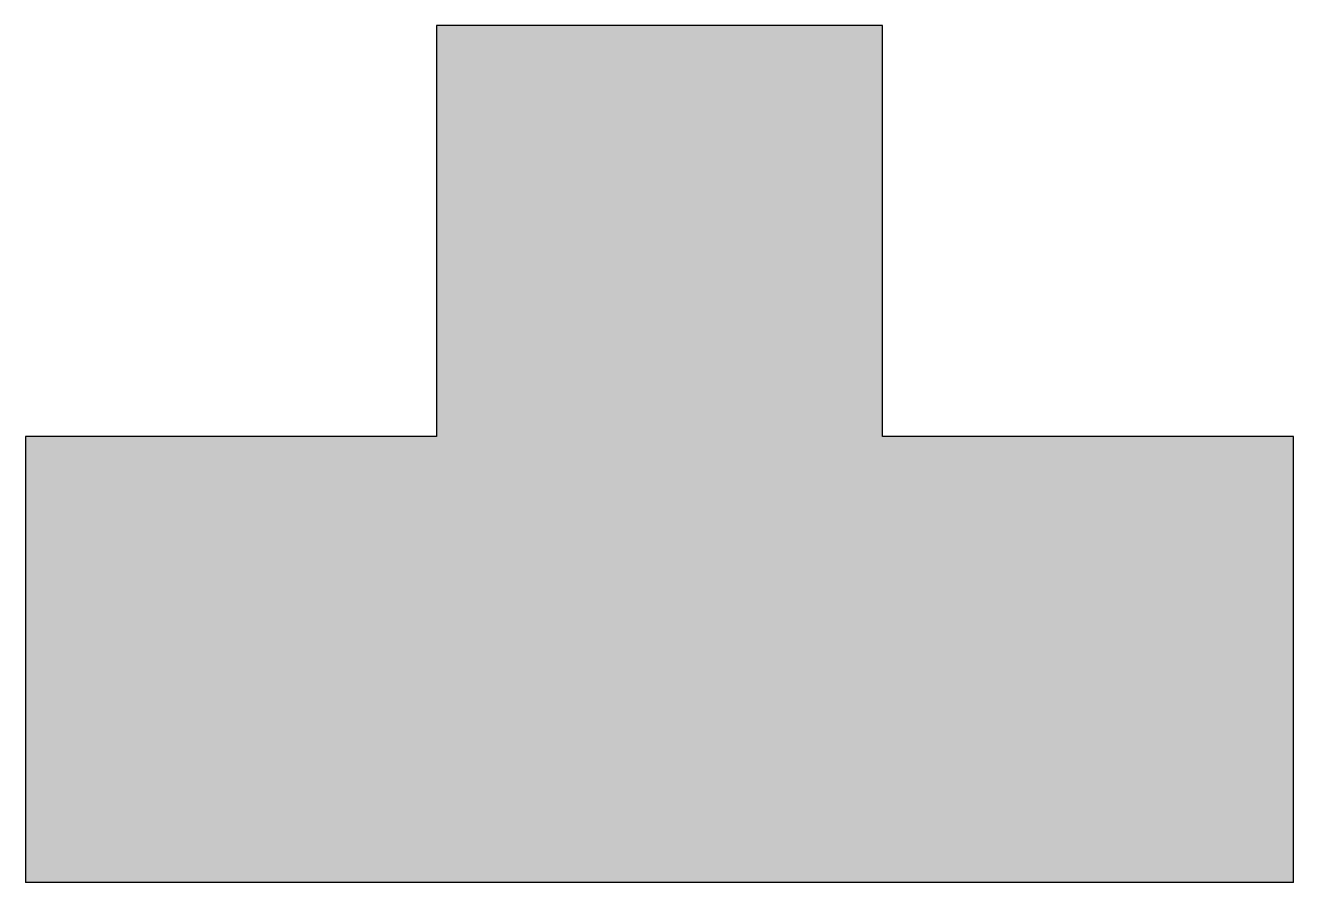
# Model space of a CAD drawing. Extents: x 3.119 to 3.368, y 1.215 to 1.384.
import ezdxf

# ---------------------------------------------------------------- set-up
doc = ezdxf.new("R2010")
doc.units = 0
doc.header["$LTSCALE"] = 0.5
doc.header["$MEASUREMENT"] = 0
doc.layers.get('0').update_dxf_attribs({"linetype": 'CONTINUOUS'})

msp = doc.modelspace()

# ---------------------------------------------------------------- hatches: boundary and pattern name
at = {"linetype": 'Continuous', "lineweight": -2}
msp.add_hatch(color=0, dxfattribs=at).paths.add_polyline_path([(3.19992, 1.30314), (3.11906, 1.30314), (3.11906, 1.21547), (3.36844, 1.21547), (3.36844, 1.30314), (3.28758, 1.30314), (3.28758, 1.38399), (3.19992, 1.38399)])

# ---------------------------------------------------------------- linework, layer by layer
at = {"color": 0, "linetype": 'Continuous', "lineweight": -2}
for p, q in [((3.28758, 1.38399), (3.19992, 1.38399)), ((3.19992, 1.38399), (3.19992, 1.30314)), ((3.28758, 1.30314), (3.28758, 1.38399)), ((3.19992, 1.30314), (3.11906, 1.30314)), ((3.11906, 1.30314), (3.11906, 1.21547)), ((3.36844, 1.30314), (3.28758, 1.30314)), ((3.36844, 1.21547), (3.36844, 1.30314)), ((3.36844, 1.21547), (3.11906, 1.21547))]:
    msp.add_line(p, q, dxfattribs=at)

doc.saveas('drawing.dxf')
